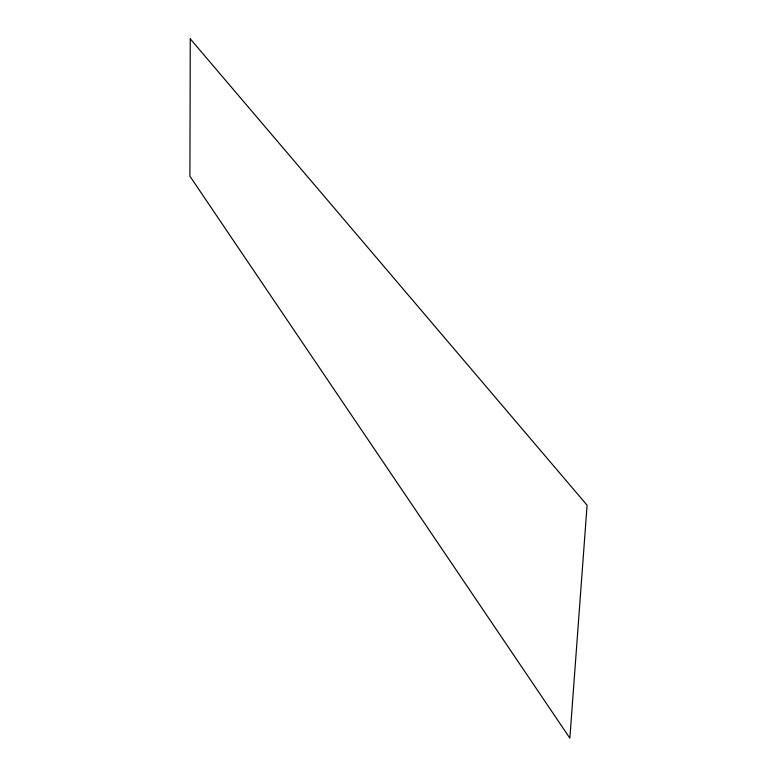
<?xml version="1.0" encoding="UTF-8"?>
<svg xmlns="http://www.w3.org/2000/svg" width="777" height="777" viewBox="0 0 777 777"><rect width="100%" height="100%" fill="white"/><g stroke="black" fill="none" stroke-linecap="round" stroke-linejoin="round"><path stroke-width="1.17" d="M190.268 38.85L189.909 176.185L569.852 738.15L587.091 505.215L190.268 38.85"/></g></svg>
